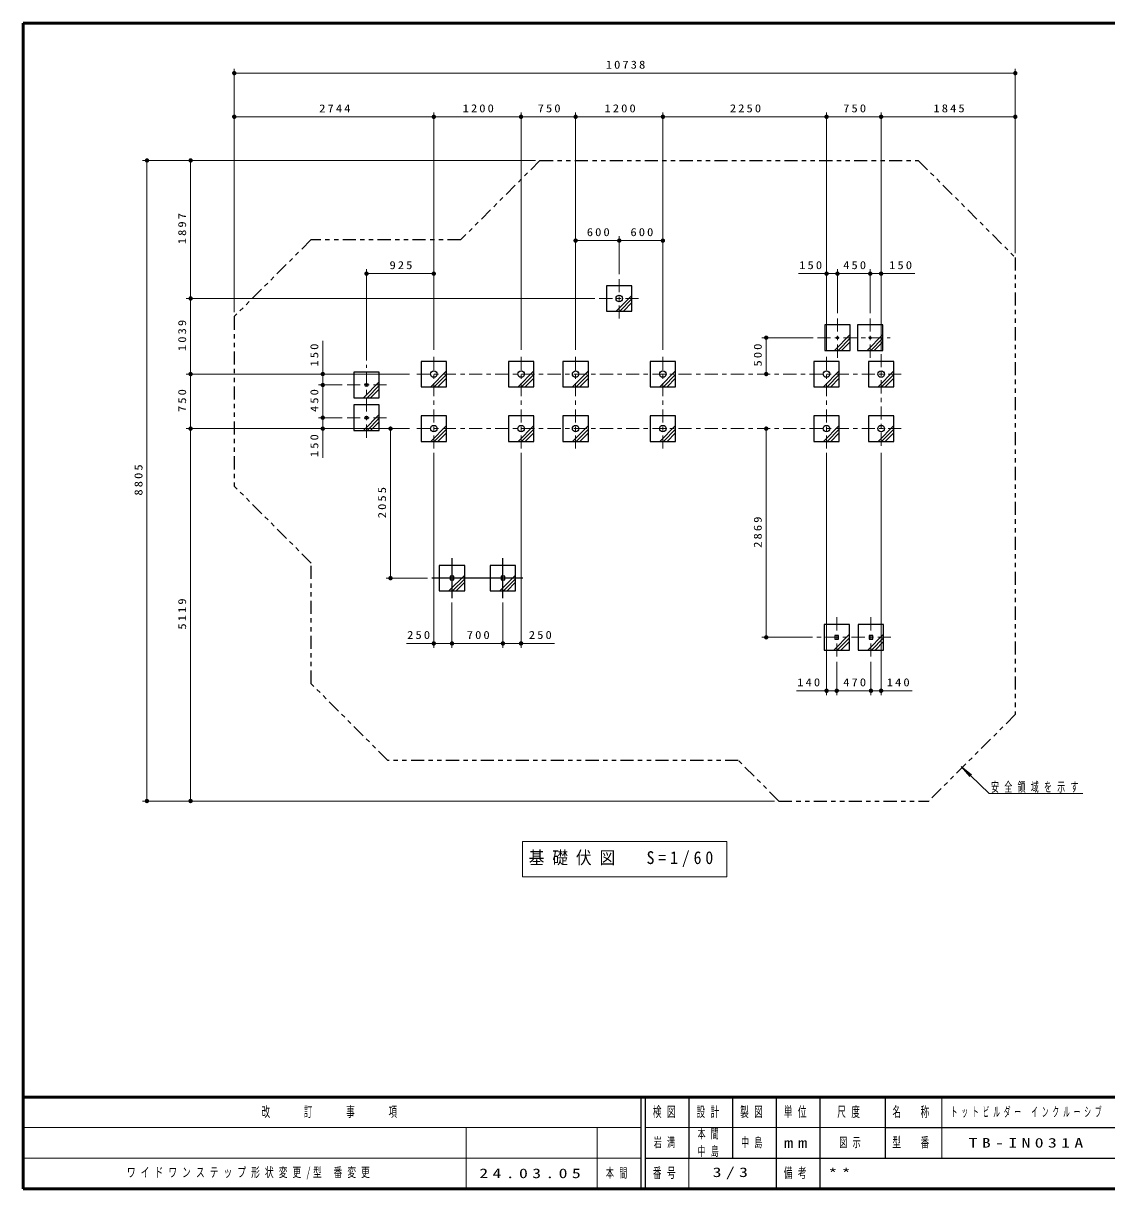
# Model space of a CAD drawing. Units: millimetres on the paper, scale 1:60. Extents: x -385 to 0, y -594 to 267.
# Drawn here: x -385 to -136.7, y -594 to -327 of the extents above; entities that cross this region are included whole.
import ezdxf

# ---------------------------------------------------------------- set-up
doc = ezdxf.new("R2010")
doc.units = ezdxf.units.MM
doc.linetypes.add('USER2', pattern=[6, 3, -1, 1, -1])
doc.linetypes.add('USER3', pattern=[8, 3, -1, 1, -1, 1, -1])
doc.layers.add('LY_1', color=7, linetype='Continuous', lineweight=25)
doc.styles.add('ＭＳ ゴシック', font='')
doc.styles.get('ＭＳ ゴシック').set_extended_font_data('MS Gothic')

# ---------------------------------------------------------------- blocks, each defined once
blk = doc.blocks.new('filled_dot')
at = {"color": 0, "linetype": 'Continuous', "lineweight": -2, "const_width": 1.25}
blk.add_lwpolyline([(-0.625, 0, 1), (0.625, 0, 1)], format="xyb", close=True, dxfattribs=at)

msp = doc.modelspace()

# ---------------------------------------------------------------- linework, layer by layer
at = {"layer": 'LY_1', "lineweight": 50}
for p, q in [((-385, -327), (-385, -594)), ((0, -327), (-385, -327)), ((-385, -573), (0, -573)), ((-385, -594), (0, -594))]:
    msp.add_line(p, q, dxfattribs=at)
at = {"layer": 'LY_1', "lineweight": 13}
for p, q in [((-336.664, -393.193), (-336.664, -337.421)), ((-336.664, -338.421), (-157.696, -338.421)), ((-157.696, -379.641), (-157.696, -337.421)), ((-336.664, -348.421), (-290.938, -348.421)), ((-290.938, -401.778), (-290.938, -347.421)), ((-290.938, -348.421), (-270.938, -348.421)), ((-270.938, -401.778), (-270.938, -347.421)), ((-270.938, -348.421), (-258.438, -348.421)), ((-258.438, -401.778), (-258.438, -347.421)), ((-258.438, -348.421), (-238.438, -348.421)), ((-238.438, -401.778), (-238.438, -347.421)), ((-238.438, -348.421), (-200.938, -348.421)), ((-200.938, -401.778), (-200.938, -347.421)), ((-200.938, -348.421), (-188.438, -348.421)), ((-188.438, -401.778), (-188.438, -347.421)), ((-188.438, -348.421), (-157.696, -348.421)), ((-157.696, -379.641), (-157.696, -347.421)), ((-267.607, -358.421), (-357.664, -358.421)), ((-356.664, -505.178), (-356.664, -358.421)), ((-346.664, -390.041), (-346.664, -358.421)), ((-258.438, -401.778), (-258.438, -375.787)), ((-248.438, -384.458), (-248.438, -375.787)), ((-238.438, -401.778), (-238.438, -375.787)), ((-258.438, -376.787), (-248.438, -376.787)), ((-248.438, -376.787), (-238.438, -376.787)), ((-306.355, -404.278), (-306.355, -383.352)), ((-306.355, -384.352), (-290.938, -384.352)), ((-207.348, -384.352), (-198.438, -384.352)), ((-200.938, -401.778), (-200.938, -383.352)), ((-198.438, -393.445), (-198.438, -383.352)), ((-198.438, -384.352), (-190.938, -384.352)), ((-190.938, -393.445), (-190.938, -383.352)), ((-190.938, -384.352), (-180.743, -384.352)), ((-188.438, -401.778), (-188.438, -383.352)), ((-245.522, -389.338), (-249.141, -392.958)), ((-254.022, -390.041), (-347.664, -390.041)), ((-346.664, -407.361), (-346.664, -390.041)), ((-245.522, -390.163), (-248.316, -392.958)), ((-245.522, -390.988), (-247.492, -392.958)), ((-316.377, -409.861), (-316.377, -399.77)), ((-204.022, -399.028), (-215.766, -399.028)), ((-214.766, -407.361), (-214.766, -399.028)), ((-195.522, -398.325), (-199.141, -401.945)), ((-195.522, -399.15), (-198.316, -401.945)), ((-195.522, -399.975), (-197.492, -401.945)), ((-188.022, -398.325), (-191.641, -401.945)), ((-188.022, -399.15), (-190.816, -401.945)), ((-188.022, -399.975), (-189.992, -401.945)), ((-311.505, -407.361), (-347.664, -407.361)), ((-311.505, -407.361), (-347.664, -407.361)), ((-346.664, -419.861), (-346.664, -407.361)), ((-296.522, -407.361), (-317.377, -407.361)), ((-288.022, -406.658), (-291.641, -410.278)), ((-288.022, -407.483), (-290.816, -410.278)), ((-288.022, -408.308), (-289.992, -410.278)), ((-268.022, -406.658), (-271.641, -410.278)), ((-268.022, -407.483), (-270.816, -410.278)), ((-268.022, -408.308), (-269.992, -410.278)), ((-255.522, -406.658), (-259.141, -410.278)), ((-255.522, -407.483), (-258.316, -410.278)), ((-255.522, -408.308), (-257.492, -410.278)), ((-235.522, -406.658), (-239.141, -410.278)), ((-235.522, -407.483), (-238.316, -410.278)), ((-235.522, -408.308), (-237.492, -410.278)), ((-198.022, -406.658), (-201.641, -410.278)), ((-198.022, -407.483), (-200.816, -410.278)), ((-198.022, -408.308), (-199.992, -410.278)), ((-185.522, -406.658), (-189.141, -410.278)), ((-185.522, -407.483), (-188.316, -410.278)), ((-185.522, -408.308), (-187.492, -410.278)), ((-311.938, -409.861), (-317.377, -409.861)), ((-316.377, -417.361), (-316.377, -409.861)), ((-303.438, -409.158), (-307.058, -412.778)), ((-303.438, -409.983), (-306.233, -412.778)), ((-303.438, -410.808), (-305.408, -412.778)), ((-311.938, -417.361), (-317.377, -417.361)), ((-316.377, -426.525), (-316.377, -417.361)), ((-303.438, -416.658), (-307.058, -420.278)), ((-303.438, -417.483), (-306.233, -420.278)), ((-303.438, -418.308), (-305.408, -420.278)), ((-288.022, -419.158), (-291.641, -422.778)), ((-268.022, -419.158), (-271.641, -422.778)), ((-255.522, -419.158), (-259.141, -422.778)), ((-235.522, -419.158), (-239.141, -422.778)), ((-198.022, -419.158), (-201.641, -422.778)), ((-185.522, -419.158), (-189.141, -422.778)), ((-311.505, -419.861), (-347.664, -419.861)), ((-346.664, -505.178), (-346.664, -419.861)), ((-296.522, -419.861), (-317.377, -419.861)), ((-296.522, -419.861), (-301.857, -419.861)), ((-300.857, -454.116), (-300.857, -419.861)), ((-288.022, -419.983), (-290.816, -422.778)), ((-288.022, -420.808), (-289.992, -422.778)), ((-268.022, -419.983), (-270.816, -422.778)), ((-268.022, -420.808), (-269.992, -422.778)), ((-255.522, -419.983), (-258.316, -422.778)), ((-255.522, -420.808), (-257.492, -422.778)), ((-235.522, -419.983), (-238.316, -422.778)), ((-235.522, -420.808), (-237.492, -422.778)), ((-214.766, -467.678), (-214.766, -419.861)), ((-198.022, -419.983), (-200.816, -422.778)), ((-198.022, -420.808), (-199.992, -422.778)), ((-185.522, -419.983), (-188.316, -422.778)), ((-185.522, -420.808), (-187.492, -422.778)), ((-290.938, -425.445), (-290.938, -470.08)), ((-270.938, -425.445), (-270.938, -470.08)), ((-200.938, -425.445), (-200.938, -480.925)), ((-188.438, -425.445), (-188.438, -480.925)), ((-283.855, -453.413), (-287.475, -457.033)), ((-272.188, -453.413), (-275.808, -457.033)), ((-292.355, -454.116), (-301.857, -454.116)), ((-283.855, -454.238), (-286.65, -457.033)), ((-283.855, -455.063), (-285.825, -457.033)), ((-272.188, -454.238), (-274.983, -457.033)), ((-272.188, -455.063), (-274.158, -457.033)), ((-286.772, -459.666), (-286.772, -470.08)), ((-275.105, -459.666), (-275.105, -470.08)), ((-195.688, -466.975), (-199.308, -470.595)), ((-187.855, -466.975), (-191.475, -470.595)), ((-286.772, -469.08), (-297.18, -469.08)), ((-275.105, -469.08), (-286.772, -469.08)), ((-263.296, -469.08), (-275.105, -469.08)), ((-204.188, -467.678), (-215.766, -467.678)), ((-195.688, -467.8), (-198.483, -470.595)), ((-195.688, -468.625), (-197.658, -470.595)), ((-187.855, -467.8), (-190.65, -470.595)), ((-187.855, -468.625), (-189.825, -470.595)), ((-198.605, -473.261), (-198.605, -480.925)), ((-198.605, -473.261), (-198.605, -480.925)), ((-190.772, -473.261), (-190.772, -480.925)), ((-198.605, -479.925), (-207.794, -479.925)), ((-190.772, -479.925), (-198.605, -479.925)), ((-181.287, -479.925), (-190.772, -479.925)), ((-170.099, -497.295), (-168.124, -499.553)), ((-170.099, -497.295), (-167.762, -499.176)), ((-163.675, -503.46), (-170.099, -497.295)), ((-163.675, -503.46), (-142.247, -503.46)), ((-317.848, -505.178), (-357.664, -505.178)), ((-212.865, -505.178), (-347.664, -505.178)), ((-270.58, -514.445), (-270.58, -522.578)), ((-223.78, -514.445), (-270.58, -514.445)), ((-223.78, -522.578), (-223.78, -514.445)), ((-270.58, -522.578), (-223.78, -522.578)), ((-174.5, -573), (-174.5, -587)), ((-385, -580), (-243.5, -580)), ((-283.5, -580), (-283.5, -594)), ((-253.5, -580), (-253.5, -594)), ((-242.5, -580), (-187.5, -580)), ((-385, -587), (-243.5, -587)), ((-232.5, -587), (-232.5, -594))]:
    msp.add_line(p, q, dxfattribs=at)
at = {"layer": 'LY_1', "linetype": 'USER3'}
for p, q in [((-266.607, -358.421), (-284.805, -376.619)), ((-266.607, -358.421), (-179.915, -358.421)), ((-179.915, -358.421), (-157.696, -380.641)), ((-319.09, -376.619), (-336.664, -394.193)), ((-284.805, -376.619), (-319.09, -376.619)), ((-157.696, -380.641), (-157.696, -485.362)), ((-336.664, -394.193), (-336.664, -433.03)), ((-319.025, -450.67), (-336.664, -433.03)), ((-319.025, -478.314), (-319.025, -450.67)), ((-301.451, -495.887), (-319.025, -478.314)), ((-157.696, -485.362), (-177.512, -505.178)), ((-221.155, -495.887), (-301.451, -495.887)), ((-211.865, -505.178), (-221.155, -495.887)), ((-211.865, -505.178), (-177.512, -505.178))]:
    msp.add_line(p, q, dxfattribs=at)
at = {"layer": 'LY_1'}
for p, q in [((-245.522, -387.124), (-251.355, -387.124)), ((-251.355, -387.124), (-251.355, -392.958)), ((-245.522, -392.958), (-245.522, -387.124)), ((-251.355, -392.958), (-245.522, -392.958)), ((-195.522, -396.111), (-201.355, -396.111)), ((-201.355, -396.111), (-201.355, -401.945)), ((-195.522, -401.945), (-195.522, -396.111)), ((-188.022, -396.111), (-193.855, -396.111)), ((-193.855, -396.111), (-193.855, -401.945)), ((-188.022, -401.945), (-188.022, -396.111)), ((-201.355, -401.945), (-195.522, -401.945)), ((-193.855, -401.945), (-188.022, -401.945)), ((-288.022, -404.445), (-293.855, -404.445)), ((-293.855, -404.445), (-293.855, -410.278)), ((-288.022, -410.278), (-288.022, -404.445)), ((-268.022, -404.445), (-273.855, -404.445)), ((-273.855, -404.445), (-273.855, -410.278)), ((-268.022, -410.278), (-268.022, -404.445)), ((-255.522, -404.445), (-261.355, -404.445)), ((-261.355, -404.445), (-261.355, -410.278)), ((-255.522, -410.278), (-255.522, -404.445)), ((-235.522, -404.445), (-241.355, -404.445)), ((-241.355, -404.445), (-241.355, -410.278)), ((-235.522, -410.278), (-235.522, -404.445)), ((-198.022, -404.445), (-203.855, -404.445)), ((-203.855, -404.445), (-203.855, -410.278)), ((-198.022, -410.278), (-198.022, -404.445)), ((-185.522, -404.445), (-191.355, -404.445)), ((-191.355, -404.445), (-191.355, -410.278)), ((-185.522, -410.278), (-185.522, -404.445)), ((-303.438, -406.945), (-309.272, -406.945)), ((-309.272, -406.945), (-309.272, -412.778)), ((-303.438, -412.778), (-303.438, -406.945)), ((-293.855, -410.278), (-288.022, -410.278)), ((-273.855, -410.278), (-268.022, -410.278)), ((-261.355, -410.278), (-255.522, -410.278)), ((-241.355, -410.278), (-235.522, -410.278)), ((-203.855, -410.278), (-198.022, -410.278)), ((-191.355, -410.278), (-185.522, -410.278)), ((-309.272, -412.778), (-303.438, -412.778)), ((-303.438, -414.445), (-309.272, -414.445)), ((-309.272, -414.445), (-309.272, -420.278)), ((-303.438, -420.278), (-303.438, -414.445)), ((-288.022, -416.945), (-293.855, -416.945)), ((-293.855, -416.945), (-293.855, -422.778)), ((-288.022, -422.778), (-288.022, -416.945)), ((-268.022, -416.945), (-273.855, -416.945)), ((-273.855, -416.945), (-273.855, -422.778)), ((-268.022, -422.778), (-268.022, -416.945)), ((-255.522, -416.945), (-261.355, -416.945)), ((-261.355, -416.945), (-261.355, -422.778)), ((-255.522, -422.778), (-255.522, -416.945)), ((-235.522, -416.945), (-241.355, -416.945)), ((-241.355, -416.945), (-241.355, -422.778)), ((-235.522, -422.778), (-235.522, -416.945)), ((-198.022, -416.945), (-203.855, -416.945)), ((-203.855, -416.945), (-203.855, -422.778)), ((-198.022, -422.778), (-198.022, -416.945)), ((-185.522, -416.945), (-191.355, -416.945)), ((-191.355, -416.945), (-191.355, -422.778)), ((-185.522, -422.778), (-185.522, -416.945)), ((-309.272, -420.278), (-303.438, -420.278)), ((-293.855, -422.778), (-288.022, -422.778)), ((-273.855, -422.778), (-268.022, -422.778)), ((-261.355, -422.778), (-255.522, -422.778)), ((-241.355, -422.778), (-235.522, -422.778)), ((-203.855, -422.778), (-198.022, -422.778)), ((-191.355, -422.778), (-185.522, -422.778)), ((-283.855, -451.2), (-289.688, -451.2)), ((-289.688, -451.2), (-289.688, -457.033)), ((-286.772, -449.533), (-286.772, -458.7)), ((-283.855, -457.033), (-283.855, -451.2)), ((-272.188, -451.2), (-278.022, -451.2)), ((-278.022, -451.2), (-278.022, -457.033)), ((-275.105, -458.7), (-275.105, -449.533)), ((-272.188, -457.033), (-272.188, -451.2)), ((-270.522, -454.116), (-291.355, -454.116)), ((-289.688, -457.033), (-283.855, -457.033)), ((-278.022, -457.033), (-272.188, -457.033)), ((-195.688, -464.761), (-201.522, -464.761)), ((-201.522, -464.761), (-201.522, -470.595)), ((-195.688, -470.595), (-195.688, -464.761)), ((-187.855, -464.761), (-193.688, -464.761)), ((-193.688, -464.761), (-193.688, -470.595)), ((-187.855, -470.595), (-187.855, -464.761)), ((-201.522, -470.595), (-195.688, -470.595)), ((-193.688, -470.595), (-187.855, -470.595)), ((-243.5, -573), (-243.5, -594)), ((-242.5, -573), (-242.5, -594)), ((-232.5, -573), (-232.5, -587)), ((-222.5, -573), (-222.5, -587)), ((-212.5, -573), (-212.5, -594)), ((-202.5, -573), (-202.5, -587)), ((-187.5, -573), (-187.5, -587)), ((-187.5, -580), (-70, -580)), ((-242.5, -587), (0, -587)), ((-202.5, -587), (-202.5, -594))]:
    msp.add_line(p, q, dxfattribs=at)
at = {"layer": 'LY_1', "linetype": 'USER2', "lineweight": 13}
for p, q in [((-248.438, -394.624), (-248.438, -385.458)), ((-253.022, -390.041), (-243.855, -390.041)), ((-198.438, -403.611), (-198.438, -394.445)), ((-190.938, -403.611), (-190.938, -394.445)), ((-203.022, -399.028), (-186.355, -399.028)), ((-290.938, -424.445), (-290.938, -402.778)), ((-270.938, -424.445), (-270.938, -402.778)), ((-258.438, -424.445), (-258.438, -402.778)), ((-238.438, -424.445), (-238.438, -402.778)), ((-200.938, -424.445), (-200.938, -402.778)), ((-188.438, -402.778), (-188.438, -424.445)), ((-306.355, -421.945), (-306.355, -405.278)), ((-183.855, -407.361), (-295.522, -407.361)), ((-301.772, -409.861), (-310.938, -409.861)), ((-301.772, -417.361), (-310.938, -417.361)), ((-183.855, -419.861), (-295.522, -419.861)), ((-198.605, -463.095), (-198.605, -472.261)), ((-190.772, -463.095), (-190.772, -472.261)), ((-186.188, -467.678), (-203.188, -467.678))]:
    msp.add_line(p, q, dxfattribs=at)
at = {"layer": 'LY_1'}
for points in [[(-287.188, -453.7), (-287.188, -454.533), (-286.355, -454.533), (-286.355, -453.7)], [(-275.522, -453.7), (-275.522, -454.533), (-274.688, -454.533), (-274.688, -453.7)], [(-199.022, -468.095), (-198.188, -468.095), (-198.188, -467.261), (-199.022, -467.261)], [(-191.188, -468.095), (-190.355, -468.095), (-190.355, -467.261), (-191.188, -467.261)]]:
    msp.add_lwpolyline(points, close=True, dxfattribs=at)
for centre, radius in [((-248.438, -390.041), 0.743), ((-198.438, -399.028), 0.227), ((-190.938, -399.028), 0.227), ((-290.938, -407.361), 0.743), ((-270.938, -407.361), 0.743), ((-258.438, -407.361), 0.743), ((-238.438, -407.361), 0.743), ((-200.938, -407.361), 0.743), ((-188.438, -407.361), 0.743), ((-306.355, -409.861), 0.356), ((-306.355, -417.361), 0.356), ((-290.938, -419.861), 0.743), ((-270.938, -419.861), 0.743), ((-258.438, -419.861), 0.743), ((-238.438, -419.861), 0.743), ((-200.938, -419.861), 0.743), ((-188.438, -419.861), 0.743)]:
    msp.add_circle(centre, radius, dxfattribs=at)

# ---------------------------------------------------------------- block references
at = {"layer": 'LY_1', "lineweight": 13, "xscale": 0.4, "yscale": 0.4}
for p in [(-336.664, -338.421), (-336.664, -348.421), (-290.938, -348.421), (-270.938, -348.421), (-258.438, -348.421), (-238.438, -348.421), (-200.938, -348.421), (-188.438, -348.421), (-258.438, -376.787), (-248.438, -376.787), (-306.355, -384.352), (-200.938, -384.352), (-198.438, -384.352), (-190.938, -384.352), (-290.938, -469.08), (-286.772, -469.08), (-275.105, -469.08), (-200.938, -479.925), (-198.605, -479.925), (-190.772, -479.925)]:
    msp.add_blockref('filled_dot', p, dxfattribs=at)
for p, rotation in [((-157.696, -338.421), 180), ((-290.938, -348.421), 180), ((-270.938, -348.421), 180), ((-258.438, -348.421), 180), ((-238.438, -348.421), 180), ((-200.938, -348.421), 180), ((-188.438, -348.421), 180), ((-157.696, -348.421), 180), ((-356.664, -358.421), 270), ((-346.664, -358.421), 270), ((-248.438, -376.787), 180), ((-238.438, -376.787), 180), ((-290.938, -384.352), 180), ((-198.438, -384.352), 180), ((-190.938, -384.352), 180), ((-188.438, -384.352), 180), ((-346.664, -390.041), 90), ((-346.664, -390.041), 270), ((-214.766, -399.028), 270), ((-346.664, -407.361), 90), ((-346.664, -407.361), 270), ((-316.377, -407.361), 270), ((-214.766, -407.361), 90), ((-316.377, -409.861), 270), ((-316.377, -409.861), 90), ((-316.377, -417.361), 270), ((-316.377, -417.361), 90), ((-346.664, -419.861), 90), ((-346.664, -419.861), 270), ((-316.377, -419.861), 90), ((-300.857, -419.861), 270), ((-214.766, -419.861), 270), ((-300.857, -454.116), 90), ((-214.766, -467.678), 90), ((-286.772, -469.08), 180), ((-275.105, -469.08), 180), ((-270.938, -469.08), 180), ((-198.605, -479.925), 180), ((-190.772, -479.925), 180), ((-188.438, -479.925), 180), ((-356.664, -505.178), 90), ((-346.664, -505.178), 90)]:
    msp.add_blockref('filled_dot', p, dxfattribs=dict(at, rotation=rotation))

# ---------------------------------------------------------------- texts
at = {"layer": 'LY_1', "style": 'ＭＳ ゴシック'}
for s, insert, char_height, attachment_point in [('\\T1.33;\\W1.15;10738', (-246.768, -337.421), 1.833, 8), ('\\T1.33;\\W1.15;2744', (-313.384, -347.421), 1.833, 8), ('\\T1.33;\\W1.15;1200', (-280.517, -347.421), 1.833, 8), ('\\T1.33;\\W1.15;750', (-264.273, -347.421), 1.833, 8), ('\\T1.33;\\W1.15;1200', (-248.017, -347.421), 1.833, 8), ('\\T1.33;\\W1.15;2250', (-219.279, -347.421), 1.833, 8), ('\\T1.33;\\W1.15;750', (-194.273, -347.421), 1.833, 8), ('\\T1.33;\\W1.15;1845', (-172.639, -347.421), 1.833, 8), ('\\T1.33;\\W1.15;600', (-253.022, -375.787), 1.833, 8), ('\\T1.33;\\W1.15;600', (-243.022, -375.787), 1.833, 8), ('\\T1.33;\\W1.15;925', (-298.23, -383.352), 1.833, 8), ('\\T1.33;\\W1.15;150', (-204.348, -383.352), 1.833, 8), ('\\T1.33;\\W1.15;450', (-194.273, -383.352), 1.833, 8), ('\\T1.33;\\W1.15;150', (-183.743, -383.352), 1.833, 8), ('\\T1.33;\\W1.15;250', (-294.18, -468.08), 1.833, 8), ('\\T1.33;\\W1.15;700', (-280.522, -468.08), 1.833, 8), ('\\T1.33;\\W1.15;250', (-266.296, -468.08), 1.833, 8), ('\\T1.33;\\W1.15;140', (-204.794, -478.925), 1.833, 8), ('\\T1.33;\\W1.15;470', (-194.273, -478.925), 1.833, 8), ('\\T1.33;\\W1.15;140', (-184.287, -478.925), 1.833, 8), ('\\T1.64;\\W0.6;安全領域を示す', (-163.247, -503.31), 2.199, 7), ('\\T1.5;\\W0.9;基礎伏図\u3000S=1/60', (-269.18, -518.511), 2.933, 4), ('\\T1.64;\\W0.6;改\u3000\u3000訂\u3000\u3000事\u3000\u3000項', (-314.25, -576.5), 2.346, 5), ('\\T1.64;\\W0.6;検図', (-237.5, -576.5), 2.346, 5), ('\\T1.64;\\W0.6;設計', (-227.5, -576.5), 2.346, 5), ('\\T1.64;\\W0.6;製図', (-217.5, -576.5), 2.346, 5), ('\\T1.64;\\W0.6;単位', (-207.5, -576.5), 2.346, 5), ('\\T1.64;\\W0.6;尺度', (-195.25, -576.5), 2.346, 5), ('\\T1.64;\\W0.6;名\u3000称', (-181, -576.5), 2.346, 5), ('\\T1.58;\\W0.5;トットビルダー\\~インクルーシブ', (-154.75, -576.5), 2.199, 5), ('\\T1.64;\\W0.6;岩満', (-237.5, -583.5), 2.199, 5), ('\\T1.64;\\W0.6;本間', (-230.5, -581.5), 2.199, 4), ('\\T1.64;\\W0.6;中島', (-217.5, -583.5), 2.199, 5), ('\\T1.64;\\W0.6;型\u3000番', (-181, -583.5), 2.346, 5), ('\\T1.64;\\W0.6;中島', (-230.5, -585.5), 2.199, 4), ('\\T1.5;\\W1.35;mm', (-207.5, -583.5), 2.346, 5), ('\\T1.64;\\W0.6;図示', (-198, -583.5), 2.199, 4), ('\\T1.5;\\W1.35;TB-IN031A', (-154.75, -583.5), 2.199, 5), ('\\T1.58;\\W0.65;ワイドワンステップ形状変更/型\\~番変更', (-361.25, -590.5), 2.199, 4), ('\\T1.5;\\W1.35;24.03.05', (-280.5, -590.5), 2.199, 4), ('\\T1.64;\\W0.6;本間', (-251.5, -590.5), 2.199, 4), ('\\T1.64;\\W0.6;番号', (-237.5, -590.5), 2.346, 5), ('\\T1.5;\\W1.35;3/3', (-222.5, -590.5), 2.199, 5), ('\\T1.64;\\W0.6;備考', (-207.5, -590.5), 2.346, 5), ('\\T1.5;\\W1.35;**', (-200.5, -590.5), 2.199, 4)]:
    msp.add_mtext(s, dxfattribs=dict(at, insert=insert, char_height=char_height, attachment_point=attachment_point))
at = {"layer": 'LY_1', "char_height": 1.833, "attachment_point": 8, "rotation": 90, "style": 'ＭＳ ゴシック'}
for s, insert in [('\\T1.33;\\W1.15;1897', (-347.664, -373.803)), ('\\T1.33;\\W1.15;1039', (-347.664, -398.278)), ('\\T1.33;\\W1.15;150', (-317.377, -402.77)), ('\\T1.33;\\W1.15;500', (-215.766, -402.778)), ('\\T1.33;\\W1.15;750', (-347.664, -413.196)), ('\\T1.33;\\W1.15;450', (-317.377, -413.196)), ('\\T1.33;\\W1.15;150', (-317.377, -423.525)), ('\\T1.33;\\W1.15;8805', (-357.664, -431.391)), ('\\T1.33;\\W1.15;2055', (-301.857, -436.58)), ('\\T1.33;\\W1.15;2869', (-215.766, -443.353)), ('\\T1.33;\\W1.15;5119', (-347.664, -462.099))]:
    msp.add_mtext(s, dxfattribs=dict(at, insert=insert))

doc.saveas('drawing.dxf')
